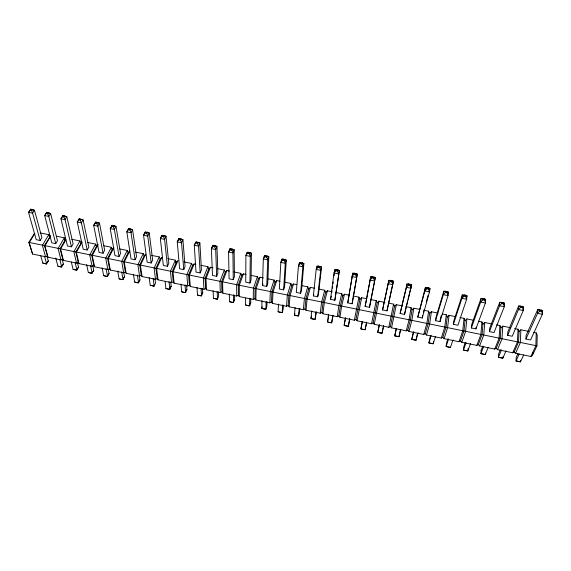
<?xml version="1.0" encoding="UTF-8"?>
<svg xmlns="http://www.w3.org/2000/svg" width="571" height="571" viewBox="0 0 571 571"><rect width="100%" height="100%" fill="white"/><g stroke="black" fill="none" stroke-linecap="round" stroke-linejoin="round"><path stroke-width="0.86" d="M250.783 298.447L250.719 302.701L249.655 305.842L248.706 305.842L245.58 305L245.63 298.198M249.755 298.19L249.655 305.842L245.58 305M249.941 283.045L250.276 256.365L251.418 253.174L249.713 252.446L247.057 252.311L245.901 255.494L245.73 282.188L249.941 283.045L251.04 279.876L251.418 253.174L247.057 252.311M246.037 274.408L243.417 273.88L241.761 275.486L238.328 285.036L238.371 295.307L239.32 296.563L253.239 299.425L253.438 288.291L257.4 276.699L251.283 275.465M280.047 281.26L276.721 280.589L275.044 282.202L271.946 291.881L271.482 302.102L269.855 302.837L255.851 299.961L254.88 298.697L255.087 288.448L258.356 278.834L260.019 277.228L263.331 277.891M542.45 310.717L542.371 314.286L530.566 339.973L525.941 339.031L526.069 335.512L537.646 309.767L541.558 310.132L542.45 310.717L537.646 309.767L537.547 313.329L525.941 339.031M255.851 299.961L256.094 288.833L260.019 277.228M539.752 309.775L539.716 311.116L537.547 313.329L542.371 314.286L541.558 310.132M514.628 328.539L518.018 329.224L519.025 331.458L518.539 342.093L514.185 351.95L515.556 353.349L530.823 356.482L532.286 355.669L536.947 345.84L537.225 335.127L536.219 332.893L533.664 332.372M536.219 332.893L535.869 345.805L530.823 356.482M262.025 300.71L261.789 308.347L263.345 308.875L265.879 309.197L266.893 306.035L267.057 301.795M262.489 285.586L263.317 258.949L264.409 255.744L265.494 255.565L268.798 256.607L267.77 283.259L266.728 286.449L262.489 285.586L263.017 283.994M264.352 257.521L264.409 255.744L265.872 256.029M266.165 301.567L265.879 309.197L261.789 308.347L262.296 306.77M266.728 286.449L267.72 259.819L268.798 256.607L267.335 256.322M269.855 302.837L270.326 291.731L274.08 280.061L267.464 278.727M507.64 335.32L518.475 309.546L523.272 310.503L522.472 306.363L518.639 306.013L507.84 331.83L507.64 335.32L512.244 336.255L523.272 310.503L523.414 306.955L522.472 306.363M520.581 360.251L520.509 361.843L516.048 360.922L516.213 357.446L517.947 353.592M528.546 331.344L520.88 329.795L520.324 342.643L515.556 353.349M520.231 306.327L518.639 306.013L518.475 309.546L520.616 307.334L520.673 306.006M296.856 284.651L293.508 283.973L291.824 285.593L288.897 295.335L288.177 305.535L286.556 306.277L272.474 303.379L272.995 292.273L276.721 280.589M518.018 329.224L517.426 342.05L512.708 352.764L497.527 349.638L496.185 348.253L500.246 338.367L500.931 327.804L499.925 325.577L496.556 324.899M283.423 305.157L283.159 309.389L282.195 312.565L279.597 312.23L278.077 311.716L278.505 304.1M502.951 356.604L502.851 358.195L498.419 357.275L498.64 353.827L500.36 349.723M282.674 304.957L282.195 312.565L278.077 311.716M283.609 289.868L285.264 263.302L286.285 260.069L283.009 259.027L281.867 259.191L280.832 262.424L279.347 289.005L283.609 289.868L284.594 286.663L286.285 260.069L284.815 259.776M510.395 327.683L502.773 326.148L501.966 338.903L497.527 349.638M489.454 331.63L499.518 305.792L504.279 306.734L503.501 302.609L499.753 302.273L489.718 328.161L489.454 331.63L494.029 332.558L504.279 306.734L504.5 303.215L503.501 302.609M499.925 325.577L499.09 338.317L494.7 349.059L479.604 345.955L478.291 344.577L482.06 334.663L482.938 324.171L481.938 321.951L478.591 321.273M499.753 302.273L499.518 305.792L501.623 303.579L501.709 302.259M286.556 306.277L287.313 295.193L290.86 283.444L285.036 282.267M314.607 288.227L310.403 287.377L308.697 288.997L305.949 298.804L304.971 308.982L303.358 309.725L289.197 306.82L289.997 295.735L293.508 283.973M485.414 352.985L485.293 354.562L480.882 353.649L481.175 350.223L482.766 346.112M295.079 307.505L294.465 315.106L295.935 315.613L298.604 315.963L299.882 308.54M299.283 264.437L299.432 262.667L302.309 262.846L303.872 263.545L301.517 290.089L300.589 293.316L296.299 292.445L298.455 265.915L299.432 262.667L300.91 262.96M491.503 323.878L484.765 322.522L483.723 335.191L479.604 345.955M471.375 327.968L480.675 302.052L485.407 302.994L484.643 298.883L480.982 298.562L471.71 324.514L471.375 327.968L475.921 328.889L485.407 302.994L485.7 299.497L484.643 298.883M482.552 298.876L480.982 298.562L480.675 302.052L482.759 299.839L482.866 298.533M481.938 321.951L480.861 334.606L476.792 345.376L461.789 342.293L460.504 340.923L463.973 330.98L465.058 320.559L464.059 318.347L459.898 317.512M299.268 308.361L298.604 315.963L294.465 315.106L294.921 313.508M300.589 293.316L302.916 266.8L303.872 263.545L302.394 263.252M475.921 328.889L476.078 327.162M303.358 309.725L304.4 298.669L307.733 286.842L301.881 285.664M331.623 291.653L327.39 290.803L325.677 292.423L323.1 302.295L321.858 312.451L320.26 313.201L306.013 310.274L307.098 299.218L310.403 287.377M468.063 348.603L467.835 350.951L463.452 350.044L463.802 346.64L465.272 342.514M473.566 320.267L466.871 318.911L465.586 331.494L461.789 342.293M464.059 318.347L462.746 330.916L458.991 341.722L444.081 338.653L442.825 337.29L446.001 327.319L447.279 316.969L446.286 314.764L442.147 313.929M453.403 324.321L461.946 298.34L466.657 299.275L465.772 296.477L465.907 295.178L462.324 294.879L453.795 320.895L453.403 324.321L457.921 325.234L466.657 299.275L467.014 295.799L465.907 295.178M311.745 310.931L310.938 318.511L312.373 319.011L315.099 319.375L316.434 311.937M313.358 295.906L316.184 269.433L317.098 266.157L318.368 266.015L321.566 267.042L318.539 293.53L317.669 296.784L313.358 295.906L313.8 294.286M316.905 267.927L317.098 266.157M462.324 294.879L461.946 298.34L464.002 296.135L464.144 294.829M315.963 311.795L315.099 319.375L310.938 318.511L311.588 316.098M317.669 296.784L320.674 270.319L321.566 267.042L320.074 266.75M320.26 313.201L321.587 302.166L324.706 290.261L318.818 289.076M455.737 316.669L449.077 315.328L447.557 327.825L444.081 338.653M349.58 295.278L344.47 294.243L342.743 295.871L340.352 305.813L338.839 315.941L337.254 316.698L322.929 313.75L324.299 302.723L327.39 290.803M446.286 314.764L444.73 327.247L441.297 338.082L426.466 335.034L425.238 333.685L428.136 323.686L429.599 313.4L428.614 311.202L424.253 310.324M435.537 320.695L443.339 294.65L448.014 295.578L447.122 292.787L447.286 291.495L443.788 291.21L435.994 317.29L435.537 320.695L440.027 321.601L448.014 295.578L448.449 292.131L447.286 291.495M445.337 291.517L443.788 291.21L443.339 294.65L445.366 292.445L445.53 291.153M440.027 321.601L440.362 319.046M328.511 314.371L327.504 321.937L328.896 322.429L331.694 322.801L333.079 315.356M330.509 299.382L334.021 272.967L334.87 269.676L337.896 269.876L339.367 270.561L334.842 300.267L330.509 299.382L331.33 296.121M328.311 318.704L328.653 316.177M331.801 292.595L332.044 290.832M332.393 288.184L332.629 286.421M332.986 283.78L333.221 282.017M334.042 275.843L334.278 274.08M334.513 272.317L334.87 269.676M433.532 341.479L433.218 343.792L428.885 342.9L430.591 335.391M332.75 315.242L331.694 322.801L327.504 321.937L328.111 319.51M334.842 300.267L339.367 270.561L337.118 270.119M438.007 313.094L431.39 311.766L429.642 324.171L426.466 335.034M428.614 311.202L426.83 323.6L423.703 334.463L408.964 331.437L407.758 330.095L410.371 320.067L412.026 309.853L411.041 307.662L405.845 306.613M337.254 316.698L338.867 305.692L341.772 293.701L335.848 292.509M429.992 288.483L429.492 291.902L422.24 317.997L417.772 317.091L425.359 287.563L428.771 287.841L429.992 288.483L429.057 291.852M417.772 317.091L424.838 290.982L429.492 291.902L428.585 289.126L428.771 287.841M422.24 317.997L422.619 315.456M427.672 288.027L425.359 287.563L424.838 290.982L426.837 288.776L427.029 287.498M366.789 298.747L361.657 297.705L359.916 299.34L355.926 319.446L354.341 320.21L339.938 317.248L341.601 306.249L344.47 294.243M416.409 337.946L416.059 340.245L411.748 339.352L413.397 331.858M345.369 317.833L344.163 325.377L345.512 325.863L348.374 326.255L349.816 318.796M347.753 302.887L352.75 273.209L355.854 273.423L357.275 274.101L352.121 303.772L347.753 302.887L352.75 273.209L357.275 274.101L352.121 303.772M345.591 317.926L344.163 325.377L348.374 326.255L349.63 318.711M419.899 309.446L413.804 308.219L411.827 320.545L408.964 331.437M411.041 307.662L409.029 319.974L406.217 330.873L391.556 327.854L390.378 326.526L394.554 306.327L393.576 304.143L388.408 303.101M404.553 314.407L411.641 284.85L408.643 283.858L407.037 283.944L400.114 313.508L404.553 314.407L404.982 311.887M400.114 313.508L406.452 287.334L411.077 288.248L410.164 285.479L410.378 284.201M399.257 335.191L398.993 336.719L394.711 335.834L396.303 328.346M399.386 334.428L400.392 330.059M407.037 283.944L406.452 287.334L408.429 285.136L408.643 283.858M354.341 320.21L358.945 297.163L352.985 295.964M371.071 299.604L376.21 300.639L377.188 302.823L373.106 322.972L371.535 323.743L357.046 320.766L361.657 297.705M402.384 305.913L396.317 304.693L391.556 327.854M393.576 304.143L388.822 327.297L374.248 324.299L373.106 322.972M362.321 321.316L360.915 328.846L362.228 329.324L365.155 329.724L366.646 322.251M365.112 306.406L370.736 276.764L373.919 276.999L375.283 277.663L369.494 307.298L365.112 306.406L365.64 303.922M362.242 322.215L360.915 328.846L365.155 329.724L366.611 322.201M365.818 303.094L370.736 276.764L373.013 277.213M382.563 309.946L388.18 283.708L392.777 284.622L391.849 281.853L392.091 280.589L388.83 280.347L382.563 309.946L386.974 310.845L393.412 281.246L392.091 280.589M386.974 310.845L393.412 281.246L391.884 280.946M390.357 280.647L388.83 280.347L388.18 283.708L390.129 281.51L390.371 280.247M369.494 307.298L375.283 277.663M384.961 302.409L378.937 301.188L374.248 324.299M371.535 323.743L376.21 300.639M372.206 276.657L371.942 277.913L370.022 280.111L374.583 281.011L373.655 278.255L373.919 276.999M379.301 324.856L377.766 332.329L380.621 333.129L382.028 333.207L383.683 325.706M379.372 324.82L377.766 332.329L382.028 333.207L383.576 325.734M354.148 273.088L353.863 274.337L351.964 276.528L356.504 277.427L355.562 274.672L355.854 273.423M396.524 328.346L394.711 335.834L398.993 336.719L400.856 329.239M405.125 311.045L407.651 300.91M408.065 299.218L409.328 294.151M409.75 292.459L411.641 284.85L409.343 284.401M336.205 269.541L335.891 270.782L334.021 272.967L338.532 273.866L337.582 271.118L337.896 269.876M413.768 331.887L411.748 339.352L416.059 340.245L418.129 332.786M318.368 266.015L318.026 267.242L316.184 269.433L320.674 270.319L319.71 267.578L320.046 266.35M416.566 336.897L417.258 334.406M423.446 312.08L424.146 309.553M426.252 301.966L428.122 295.221M300.639 262.51L298.455 265.915L302.916 266.8L301.945 264.066L302.309 262.846M431.112 335.455L428.885 342.9L433.218 343.792L435.502 336.355M440.469 318.197L441.24 315.677M447.935 293.815L448.449 292.131L446.893 291.824M283.009 259.027L280.832 262.424L285.264 263.302L284.287 260.569L284.672 259.355M447.885 338.946L446.529 343.078L446.122 346.461L448.835 347.232L450.476 347.361L452.974 339.945M448.563 339.038L446.122 346.461L450.476 347.361M466.172 298.319L467.014 295.799L464.673 295.343M265.494 255.565L263.317 258.949L267.72 259.819L266.736 257.093L267.142 255.894M243.417 273.88L239.285 285.407L239.32 296.563M234.595 295.121L234.638 299.382L233.518 302.502L231.105 302.202L229.471 301.666L229.335 293.994M466.107 342.643L463.452 350.044L467.835 350.951L470.547 343.556M248.071 252.125L245.901 255.494L250.276 256.365L249.284 253.645L249.713 252.446M233.86 271.953L240.812 273.352L236.644 284.872L236.722 296.028L222.876 293.187L221.955 291.931L221.662 281.639L225.267 272.153L226.908 270.554L229.513 271.075M233.254 279.654L234.41 276.514L234.139 249.755L230.763 248.699L229.806 248.899L228.586 252.061L229.064 278.805L233.254 279.654L232.939 252.924L231.94 250.212L232.39 249.02M226.908 270.554L222.576 282.003L222.876 293.187M217.401 268.634L224.317 270.026L219.949 281.467L220.299 292.652L206.531 289.825L205.631 288.583L205.089 278.27L208.858 268.841L210.492 267.242L213.083 267.763M229.827 250.626L229.806 248.899L234.139 249.755L232.939 252.924L228.586 252.061L230.763 248.699M216.659 276.285L217.865 273.166L216.966 246.358L213.547 245.294L212.655 245.509L211.377 248.649L212.491 275.443L216.659 276.285L215.702 249.506L214.696 246.8L215.167 245.616M483.758 346.269L480.882 353.649L485.293 354.562L488.219 347.182M503.865 304.828L504.5 303.215L501.338 302.587M202.491 288.526L202.734 292.809L201.513 295.885L199.222 295.614L197.509 295.057L197.002 287.356M210.492 267.242L205.96 278.619L206.531 289.825M201.035 265.337L207.915 266.721L203.347 278.091L203.961 289.297L190.271 286.485L189.401 285.25L188.616 274.915L192.541 265.551L194.161 263.952L195.882 264.302M212.655 245.509L216.966 246.358L215.702 249.506L211.377 248.649L213.547 245.294M200.157 272.938L201.42 269.84L199.886 242.982L196.438 241.918L195.603 242.133L194.268 245.252L196.017 272.103L200.157 272.938L198.572 246.108L197.552 243.403L198.051 242.232M186.567 285.25L186.91 289.547L185.639 292.602L183.412 292.338L181.657 291.781L180.978 284.058M194.161 263.952L189.436 275.258L190.271 286.485M501.509 349.916L498.419 357.275L502.851 358.195L505.999 350.837M183.912 261.889L191.599 263.438L186.838 274.73L187.723 285.957L174.105 283.159L173.256 281.931L172.235 271.575L176.325 262.275L177.931 260.683L173.006 271.91L174.105 283.159M183.748 269.612L185.068 266.529L182.913 239.627L179.422 238.55L178.652 238.785L177.26 241.883L179.629 268.777L183.748 269.612L181.535 242.732L180.507 240.034L181.028 238.871M198.173 242.646L199.886 242.982L198.572 246.108L194.268 245.252L196.438 241.918M170.729 282.003L171.172 286.299L169.858 289.34L169.166 289.397L165.89 288.519L165.126 281.646M178.652 238.785L182.913 239.627L181.535 242.732L177.26 241.883L179.422 238.55M167.431 266.3L168.802 263.238L166.033 236.287L164.105 235.523L161.8 235.452L160.351 238.528L163.335 265.472L167.431 266.3L164.598 239.37L163.57 236.68L164.105 235.523M519.182 353.991L516.048 360.922L520.509 361.843L523.693 354.919M149.181 277.527L150.216 285.279L153.513 286.157L154.027 285.029M158.031 279.854L156.668 268.584L161.786 257.428L160.187 259.02L155.94 268.263L157.203 278.634L158.031 279.854L171.571 282.638L173.256 281.931M151.65 255.387L159.252 256.914L154.106 268.063L155.505 279.333L157.203 278.634M151.208 263.01L152.635 259.969L149.252 232.975L147.282 232.197L145.041 232.14L143.542 235.195L147.132 262.182L151.208 263.01L147.768 236.03L146.726 233.346L147.282 232.197M161.8 235.452L166.033 236.287L164.598 239.37L160.351 238.528L162.514 235.209M139.324 275.543L139.959 279.861L138.539 282.866L136.483 282.638L134.62 282.053L133.414 274.287M532.329 354.42L533.264 352.443M142.043 276.571L140.423 265.272L145.733 254.195L144.149 255.779L139.738 264.958L141.244 275.358L142.043 276.571L155.505 279.333M135.648 252.161L143.214 253.681L137.875 264.758L139.538 276.05L141.244 275.358M135.077 259.741L136.548 256.714L132.572 229.67L128.989 228.586L128.382 228.843L126.826 231.883L131.023 258.913L135.077 259.741L131.03 232.711L129.981 230.034L130.559 228.892M123.743 272.346L124.471 276.671L123.008 279.654L121.009 279.433L119.111 278.848L117.733 271.068M146.726 232.476L149.252 232.975L147.768 236.03L143.542 235.195L145.698 231.89M126.148 273.302L124.271 261.989L129.767 250.976L128.197 252.56L123.629 261.682L125.363 272.096L126.148 273.302L139.538 276.05M119.739 248.956L127.262 250.469L121.737 261.468L123.65 272.788L125.363 272.096M119.032 256.486L120.56 253.481L115.984 226.394L112.366 225.295L110.21 228.586L115.007 255.665L119.032 256.486L114.386 229.414L113.329 226.737L113.936 225.609M108.247 269.162L109.075 273.495L107.562 276.457L107.07 276.55L103.686 275.657L102.138 267.863M129.224 229.014L132.572 229.67L131.03 232.711L126.826 231.883L128.989 228.586M110.339 270.047L108.212 258.713L113.893 247.778L112.33 249.356L107.612 258.42L109.575 268.855L110.339 270.047L123.65 272.788M103.08 253.246L104.657 250.262L99.497 223.133L95.842 222.033L93.687 225.309L99.076 252.432L103.08 253.246L97.841 226.13L96.777 223.461L97.405 222.34M92.837 265.993L93.758 270.333L91.753 273.388L88.341 272.481L86.628 264.673M111.823 225.574L115.984 226.394L114.386 229.414L110.21 228.586L112.366 225.295M94.615 266.821L92.238 255.465L98.105 244.595L96.549 246.172L91.681 255.173L93.872 265.629L94.615 266.821L107.855 269.541L109.575 268.855M77.378 262.267L78.52 267.192L76.521 270.233L73.081 269.326L71.304 261.939M87.213 250.027L88.84 247.065L83.102 219.892L79.419 218.786L77.263 222.048L83.23 249.22L87.213 250.027L81.396 222.868L80.318 220.206L80.968 219.093M76.521 270.233L77.121 269.141M95.357 222.312L99.497 223.133L97.841 226.13L93.687 225.309L95.842 222.033M81.889 241.954L75.843 251.947L78.256 262.424L78.976 263.602L92.145 266.314L93.872 265.629M81.967 242.197L76.357 252.225L78.976 263.602M71.718 239.278L79.94 240.933L73.859 251.718L76.521 263.103L78.256 262.424M62.118 259.134L63.367 264.066L61.368 267.1L57.899 266.186L55.751 257.964M71.439 246.829L73.117 243.881L66.8 216.666L63.081 215.56L60.933 218.814L67.478 246.022L71.439 246.829L65.037 219.628L63.959 216.973L64.623 215.859M78.984 219.078L83.102 219.892L81.396 222.868L77.263 222.048L79.419 218.786M65.901 239.813L60.562 249.013L63.424 260.405L76.521 263.103M40.719 255.651L42.804 263.067L46.294 263.988L48.292 260.961L46.943 256.015M48.292 260.961L46.294 263.988M55.744 243.646L57.471 240.719L50.591 213.461L46.843 212.348L44.695 215.595L51.804 242.846L55.744 243.646L48.778 216.402L47.693 213.754L48.378 212.648M50.341 236.672L44.852 245.815L47.95 257.228L60.983 259.905L62.724 259.234L63.424 260.405M62.71 215.859L66.8 216.666L65.037 219.628L60.933 218.814L63.081 215.56M50.748 235.673L44.424 245.551L47.95 257.228M40.141 240.477L41.919 237.572L34.474 210.278L30.698 209.157L30.427 209.478L34.474 210.278L32.611 213.197L40.141 240.477L36.223 239.684L28.55 212.391L30.698 209.157M47.279 256.058L45.523 256.729L32.568 254.066L28.843 242.382L34.296 233.603M34.874 233.553L29.228 242.632L32.568 254.066M48.15 212.983L50.591 213.461L48.778 216.402L44.695 215.595L46.843 212.348M31.519 210.549L29.992 210.249L28.55 212.391L32.611 213.197L31.519 210.549L32.219 209.457M61.989 266.015L63.367 264.066M77.592 268.491L78.52 267.192M92.809 271.632L93.758 270.333M107.641 275.443L109.075 273.495M123.5 277.97L124.471 276.671M138.974 281.16L139.959 279.861M169.658 288.255L171.172 286.299M185.889 290.853L186.91 289.547M201.699 294.115L202.734 292.809M233.575 300.696L234.638 299.382M249.641 304.015L250.719 302.701M377.188 302.823L378.937 301.188M394.554 306.327L396.317 304.693M412.026 309.853L413.804 308.219M429.599 313.4L431.39 311.766M447.279 316.969L449.077 315.328M465.058 320.559L466.871 318.911M482.938 324.171L484.765 322.522M500.931 327.804L502.773 326.148M519.025 331.458L520.88 329.795M512.708 352.764L514.185 351.95M494.7 349.059L496.185 348.253M476.792 345.376L478.291 344.577M458.991 341.722L460.504 340.923M441.297 338.082L442.825 337.29M423.703 334.463L425.238 333.685M406.217 330.873L407.758 330.095M388.822 327.297L390.378 326.526M253.239 299.425L254.88 298.697M236.722 296.028L238.371 295.307M220.299 292.652L221.955 291.931M203.961 289.297L205.631 288.583M187.723 285.957L189.401 285.25M153.513 286.157L154.156 286.092L155.519 283.073L154.984 278.762M536.947 345.84L28.843 242.382M281.867 259.191L283.337 259.484M484.129 299.19L485.7 299.497M521.823 306.641L523.414 306.955M30.349 209.7L31.869 210M46.501 212.897L48.035 213.197M62.753 216.109L64.295 216.416M79.098 219.343L80.647 219.649M95.535 222.59L97.091 222.904M112.066 225.866L113.629 226.173M128.696 229.149L130.267 229.463M145.419 232.461L147.004 232.775M162.243 235.787L163.834 236.101M179.166 239.135L180.771 239.449M196.188 242.497L197.802 242.818M213.311 245.887L214.932 246.208M230.534 249.291L232.161 249.613M247.857 252.717L249.498 253.046M265.287 256.165L266.935 256.493M282.816 259.634L284.479 259.962M300.453 263.124L302.13 263.452M318.197 266.628L319.881 266.964M336.048 270.162L337.739 270.497M354.006 273.716L355.712 274.051M372.071 277.285L373.784 277.627M390.25 280.882L391.97 281.225M408.536 284.501L410.271 284.843M426.937 288.134L428.678 288.483M445.444 291.795L447.2 292.145M464.073 295.478L465.836 295.828M482.816 299.19L484.586 299.539M501.666 302.916L503.458 303.272M520.645 306.67L522.444 307.027M539.738 310.446L541.544 310.802M46.158 213.447L47.693 213.754M62.417 216.666L63.959 216.973M78.769 219.899L80.318 220.206M95.221 223.154L96.777 223.461M111.759 226.43L113.329 226.737M128.404 229.72L129.981 230.034M145.134 233.032L146.726 233.346M161.971 236.365L163.57 236.68M178.901 239.713L180.507 240.034M195.939 243.089L197.552 243.403M213.069 246.479L214.696 246.8M230.306 249.884L231.94 250.212M247.643 253.317L249.284 253.645M265.08 256.772L266.736 257.093M282.624 260.24L284.287 260.569M300.275 263.731L301.945 264.066M318.026 267.242L319.71 267.578M335.891 270.782L337.582 271.118M353.863 274.337L355.562 274.672M371.942 277.913L373.655 278.255M390.129 281.51L391.849 281.853M408.429 285.136L410.164 285.479M426.837 288.776L428.585 289.126M445.366 292.445L447.122 292.787M464.002 296.135L465.772 296.477M482.759 299.839L484.536 300.196M501.623 303.579L503.415 303.929M520.616 307.334L522.415 307.69M539.716 311.116L541.529 311.473M40.148 232.911L48.821 234.66L49.734 236.722M56.486 236.208L64.337 237.786L65.251 239.856L60.091 248.742L62.724 259.234M87.363 242.425L95.628 244.095L96.549 246.172M103.922 245.766L111.402 247.272L112.33 249.356M167.731 258.627L175.383 260.169L176.325 262.275M42.804 263.067L46.594 263.852L44.552 256.443M57.899 266.186L61.718 266.978L59.827 259.584M73.081 269.326L76.914 270.119L75.179 262.739M88.341 272.481L92.195 273.281L90.525 265.479M103.686 275.657L107.562 276.457L106.056 268.67M119.111 278.848L123.008 279.654L121.673 271.875M134.62 282.053L138.539 282.866L137.375 275.101M150.216 285.279L154.156 286.092L153.164 278.348M165.89 288.519L169.858 289.34L169.045 281.61M181.657 291.781L185.639 292.602L185.004 284.886M197.509 295.057L201.513 295.885L201.056 288.184M213.126 290.668L213.447 298.355L217.472 299.183L218.643 296.085L218.5 291.817M229.471 301.666L233.518 302.502L233.432 294.836M213.447 298.355L217.472 299.183L217.201 291.503M355.926 319.446L357.046 320.766M338.839 315.941L339.938 317.248M321.858 312.451L322.929 313.75M304.971 308.982L306.013 310.274M288.177 305.535L289.197 306.82M271.482 302.102L272.474 303.379M358.945 297.163L359.916 299.34M341.772 293.701L342.743 295.871M324.706 290.261L325.677 292.423M307.733 286.842L308.697 288.997M290.86 283.444L291.824 285.593M274.08 280.061L275.044 282.202M257.4 276.699L258.356 278.834M240.812 273.352L241.761 275.486M224.317 270.026L225.267 272.153M207.915 266.721L208.858 268.841M191.599 263.438L192.541 265.551M159.252 256.914L160.187 259.02M143.214 253.681L144.149 255.779M127.262 250.469L128.197 252.56M79.94 240.933L80.861 243.003M429.349 339.538L429.77 340.808M481.175 350.223L481.581 351.5M45.523 256.729L42.39 245.309L48.821 234.66L49.249 236.294M60.983 259.905L58.078 248.506L64.337 237.786L64.93 240.234M92.145 266.314L89.733 254.951L95.628 244.095L95.949 245.723M107.855 269.541L105.692 258.199L111.402 247.272L111.716 249.02M171.571 282.638L170.429 271.382L175.383 260.169L175.625 262.774"/></g></svg>
